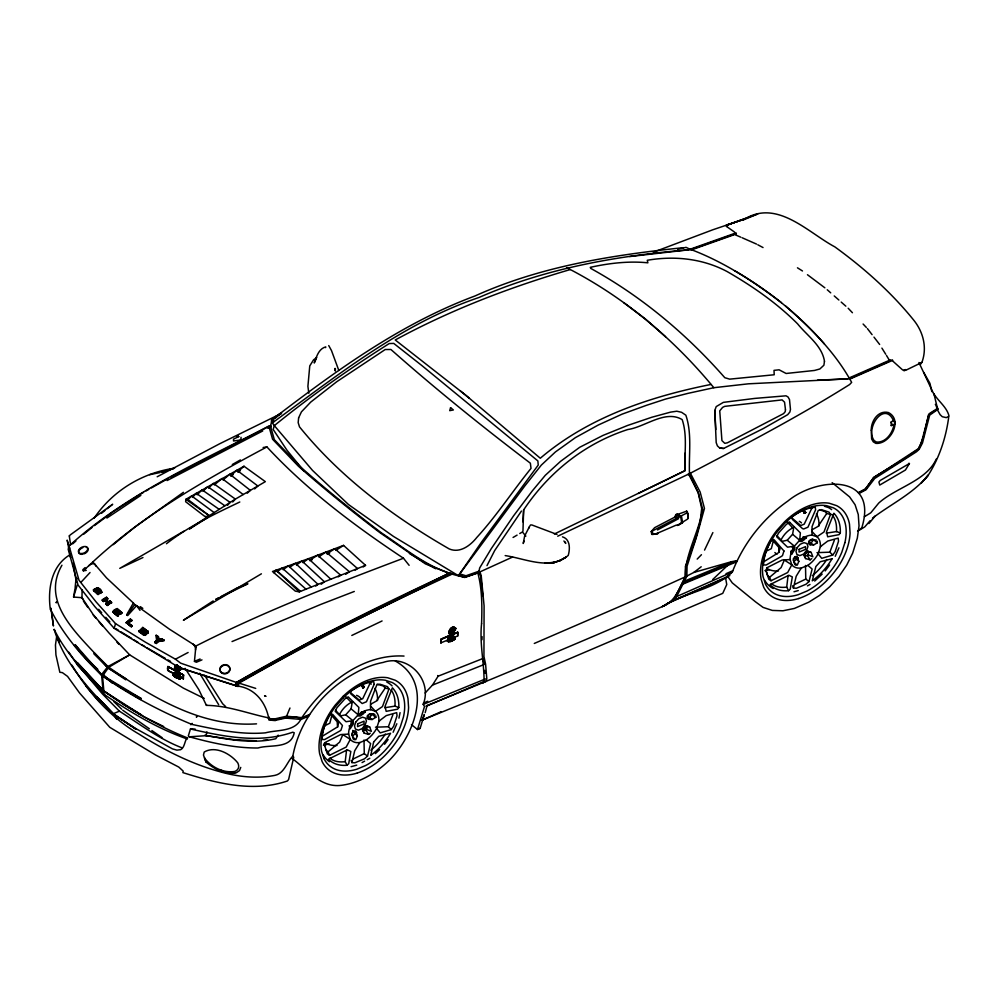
<?xml version="1.0" encoding="UTF-8"?>
<svg xmlns="http://www.w3.org/2000/svg" width="999" height="999" viewBox="0 0 999 999"><rect width="100%" height="100%" fill="white"/><g stroke="black" fill="none" stroke-linecap="round" stroke-linejoin="round"><path stroke-width="1.5" d="M448.464 639.435L451.111 641.196L451.823 640.484A2.223 1.411 -50.8 0 0 452.647 639.835C452.06 639.372 456.593 638.935 453.496 638.436M449.612 640.109L449.313 640.122M451.048 640.596L451.61 640.184A2.198 1.399 -50.8 0 0 452.497 639.46L453.022 638.523L452.01 639.385M482.792 595.654L480.694 576.148L478.833 572.402L479.657 567.981L491.258 548.676L513.548 515.871L532.33 490.871L545.279 475.324L560.576 461.326L579.707 447.29L602.984 435.427L627.484 425.499L651.86 417.232L670.654 412.112L676.798 411.213L681.58 412.3L685.851 415.197C692.207 433.753 688.673 454.345 689.485 473.676L557.717 536.201M173.988 675.336L173.614 673.838A2.685 1.661 57.1 0 1 174.775 672.926A1.274 0.787 57.1 0 1 176.036 673.801L173.988 675.336L173.913 673.638A2.685 1.661 57.1 0 1 175.087 672.727L175.187 672.714A1.274 0.787 57.1 0 1 176.336 673.601L177.81 673.776M175.762 670.779L167.907 666.495C165.185 673.576 175.362 671.028 176.386 675.848L177.422 675.037M174.987 673.576C174.163 674.313 177.647 672.24 173.589 674.45L174.101 673.9L174.75 675.661C172.265 674.737 174.088 676.261 175.599 676.261M372.527 713.686L374.937 714.622L370.317 714.023L367.407 715.584L367.033 718.181L368.631 719.33L372.115 719.517L375.824 717.344L375.849 715.821M816.433 540.072L811.812 539.472L808.903 541.033L808.528 543.631L810.127 544.78L813.611 544.967L817.319 542.794L817.344 541.271M522.964 521.903L523.638 509.915C548.538 472.477 584.802 443.369 627.809 429.52C644.904 427.135 665.197 409.453 682.167 419.592C687.649 435.826 684.228 453.883 684.927 470.779L554.37 533.99M451.086 633.279L450.961 632.03M685.227 453.034L684.852 470.716L638.373 493.444M481.98 639.71L482.067 636.65M175.037 674.113L174.288 673.526A2.435 1.511 57.1 0 0 173.214 674.35L173.064 675.074A7.867 4.87 57.1 0 0 176.91 678.134A2.223 1.374 57.1 0 0 177.61 678.259C181.131 677.871 176.611 674.163 178.259 669.367L179.158 668.793L179.995 669.492M178.446 677.534L178.621 676.398L179.495 677.647A1.424 0.874 57.1 0 1 179.87 678.746A1.274 0.787 57.1 0 1 179.133 678.833A8.479 5.245 57.1 0 1 177.76 678.159C180.769 676.91 178.908 677.047 178.209 677.984A2.223 1.374 57.1 0 1 177.672 677.821M179.658 676.473L178.371 676.023M453.334 637.662C453.446 636.126 454.308 628.359 450.561 630.968M453.196 629.283C457.617 629.982 449.725 634.278 454.657 638.773M451.685 638.661C452.197 642.469 456.206 635.414 453.034 640.147A8.479 5.382 -50.8 0 0 454.508 639.472A1.274 0.812 -50.8 0 0 455.282 638.673A1.424 0.899 -50.8 0 0 454.895 637.986L453.958 637.624L454.008 639.148A8.479 5.382 -50.8 0 1 452.647 639.835L453.284 637.075M522.952 531.143L523.638 509.915M167.782 670.242L167.919 666.832L183.616 675.049L178.384 672.202M175.462 673.226L174.438 674.487M174.35 675.774L174.5 674.337M174.463 675.736L174.962 676.385L174.463 675.736A7.867 4.87 57.1 0 0 175.474 676.548L176.136 676.698L175.012 676.635M183.616 675.049L183.329 678.883L176.661 675.199L178.534 673.014L175.362 675.873M175.287 669.193L176.448 668.581L177.785 669.73M175.349 667.682L176.336 666.321A1.848 1.149 57.1 0 1 177.61 666.333C177.023 667.682 179.645 669.492 175.649 667.519C180.619 670.729 174.525 667.432 175.175 667.819M175.225 667.145L175.437 668.019L178.184 665.746M175.337 673.676L175.3 674.225M177.797 669.917L176.611 669.193L175.749 670.067L176.323 669.03M178.446 666.583L177.785 666.595A1.848 1.149 57.1 0 0 176.261 666.42A4.708 2.91 57.1 0 0 175.762 667.27L175.662 669.842M176.373 666.345C173.139 666.72 181.343 671.128 175.649 667.807M176.673 671.353C177.635 672.889 173.863 668.418 177.198 670.591M177.897 669.705L175.762 668.893L176.311 670.916M175.449 666.783L175.412 667.669L175.849 666.907M178.596 668.368L178.596 667.657L179.545 675.973L180.819 678.296L179.995 678.983L178.284 678.021A2.485 1.536 57.1 0 1 177.497 677.971A8.117 5.032 57.1 0 1 177.148 677.821L175.861 677.235L176.623 676.76M176.786 665.784L175.025 666.583M177.198 672.652L176.411 673.139L176.086 671.628C174.625 675.299 181.431 673.289 177.285 674.537M176.299 670.816C175.499 671.965 175.974 669.979 177.173 671.216M176.386 675.848L174.813 668.868A4.271 2.647 57.1 0 1 176.336 665.334A3.034 1.886 57.1 0 1 177.36 665.559A2.785 1.723 57.1 0 0 176.873 665.509L176.86 665.546M176.498 677.572L176.323 677.459A8.117 5.032 57.1 0 1 173.826 675.162L173.701 674.862M177.06 670.466L177.223 671.091L176.199 670.192M177.81 667.407L177.023 666.508L177.81 667.407L177.897 666.533M177.098 674.949L176.523 673.413L176.798 674.949L176.086 673.913L175.062 674.662M177.797 672.926C175.087 673.264 180.182 673.738 177.76 672.802M178.534 673.014L178.022 672.914C176.423 676.036 177.472 674.849 174.862 673.151A2.435 1.511 57.1 0 0 173.801 673.975L174.138 674.962A8.117 5.032 57.1 0 0 174.438 675.312M177.298 671.016L175.712 668.968M177.322 670.092L175.861 668.955M177.173 673.963L177.447 675.898M177.785 667.856L176.835 666.62M178.384 667.145L177.597 666.246L178.346 666.795C177.235 666.096 177.922 666.633 179.42 668.418L179.708 669.917M178.234 676.61C176.211 679.308 181.443 676.298 178.846 672.564M177.934 674.7L177.06 674.088M178.009 672.989L178.709 673.526M177.347 669.355C179.545 668.244 175.537 665.908 175 668.381M177.909 677.722L177.909 677.722A2.485 1.536 57.1 0 0 178.584 677.909L179.545 678.746L179.508 677.809M174.101 673.776A2.435 1.511 57.1 0 1 175.175 672.951L178.034 675.386L176.798 674.138M178.234 673.676L178.858 674.163M179.545 678.746C177.11 676.723 182.118 679.183 177.772 678.221M178.284 678.021L178.946 677.247M178.309 672.951L177.685 672.827M178.484 674.949L179.121 675.336L177.685 675.948M178.784 669.904L178.409 667.457L177.785 667.794M178.609 675.873L179.932 677.372A1.424 0.874 57.1 0 1 180.295 678.458A1.274 0.787 57.1 0 1 179.57 678.558A8.479 5.245 57.1 0 1 178.184 677.871L178.047 678.221M179.121 667.619L178.546 666.857L183.978 669.105M178.883 678.159C178.609 677.26 181.281 678.608 178.659 677.085M178.034 675.386L178.646 674.5M178.459 678.321C181.88 678.458 177.335 677.709 179.832 678.284M179.333 677.759L178.384 670.429L178.846 668.993L179.458 669.755L180.594 669.342L179.358 669.143M179.52 677.622L179.333 678.533M179.832 668.855L181.119 668.119M183.329 675.224L183.192 678.633M440.834 642.869L457.679 636.001L457.829 632.267L441.108 639.235L440.834 642.869L440.984 639.135L450.636 634.952M449.837 638.099L448.064 639.522L450.337 641.408L447.852 640.322L447.602 641.37L447.49 640.159A2.685 1.711 -50.8 0 1 448.738 638.136L448.838 638.036A1.274 0.812 -50.8 0 1 450.074 637.762L453.084 640.159L451.523 639.46M447.614 640.996L447.689 640.097A2.435 1.548 -50.8 0 1 448.826 638.274L451.348 638.686L451.361 637.237L451.96 637.474C450.674 638.761 456.093 640.983 453.096 638.561L453.271 637.824C454.732 641.196 456.306 636.775 453.484 636.95M447.964 640.459L447.964 640.322A2.435 1.548 -50.8 0 1 449.1 638.498L452.11 640.509L451.111 641.196M448.064 639.522L448.651 640.197M454.195 638.848L453.171 640.259A2.223 1.411 -50.8 0 1 452.435 640.834A7.867 4.995 -50.8 0 1 448.339 641.608L448.501 640.759A2.435 1.548 -50.8 0 1 449.637 638.935L449.962 639.422M450.337 641.408L448.364 640.322L449.875 639.497M448.788 639.797L448.888 640.746C451.923 641.033 453.558 641.37 450.249 638.249M448.776 639.298L448.901 638.686L451.635 641.008L448.501 638.823L450.199 640.022M449.113 640.434L449.125 638.861M450.824 640.434L449.912 641.233L450.999 640.746A8.117 5.145 -50.8 0 0 451.635 640.359L451.223 639.984A4.146 2.635 -50.8 0 1 450.437 640.459L449.45 640.946L449.238 639.597M449.762 639.31L449.562 640.996M449.975 631.63L450.661 631.018M450.037 633.641L451.186 631.081L450.399 632.205L451.073 630.869L450.349 630.082L451.486 631.331L453.134 630.981L451.486 631.331M450.811 635.776C452.659 635.227 449.5 634.115 450.112 632.03M450.124 631.655C451.61 631.43 449.575 634.14 450.324 632.467L450.736 632.155M449.75 640.359L450.174 639.722M450.362 632.442C447.777 630.381 453.371 636.8 452.222 633.316L451.024 633.603L452.834 633.478L451.298 634.353L452.797 634.427L452.147 635.102L449.737 633.041M450.249 639.81L449.825 640.109M450.512 633.466L450.936 632.467L449.775 631.455M450.886 638.124L449.188 633.428A4.52 2.86 -50.8 0 1 450.886 628.284A3.309 2.098 -50.8 0 1 452.684 627.21L455.619 627.921L455.169 629.07M450.936 635.726L451.398 637.487M450.811 634.677L451.024 633.304L452.197 632.866M451.71 629.32C452.247 631.693 454.508 626.922 451.573 629.745M451.748 640.834L449.038 638.311A1.274 0.812 -50.8 0 1 450.349 637.999L451.173 638.349L451.123 637.262M451.061 634.989L451.323 636.563M451.173 638.349L450.574 635.701M451.423 634.852L451.623 634.265M452.06 629.033L451.885 629.245A4.021 2.547 -50.8 0 0 450.999 630.319L450.249 631.643M452.197 629.258L452.147 628.808A2.785 1.773 -50.8 0 1 452.659 628.483L453.271 627.872L455.469 628.558L453.796 627.872M454.557 628.621L451.973 628.334L453.371 629.445M451.985 637.075L452.297 636.276M452.197 636.488L452.684 635.826L452.135 636.326M450.949 632.355L452.859 632.579L450.924 632.854C454.595 631.668 447.577 634.377 450.611 631.268M452.197 638.224L451.486 637.275M451.973 635.776L452.322 636.525L452.797 635.776M452.26 631.917C454.333 632.617 448.938 633.254 450 630.769C451.498 633.304 454.657 630.232 450.911 631.056M452.597 636.301C454.545 636.076 450.561 636.525 450.374 634.415M452.834 629.008L453.696 628.209M452.734 638.711L451.011 639.897L449.525 638.91L449.812 638.249L451.885 639.123L451.336 635.739M452.634 637.399L451.186 636.176M450.961 633.004L452.847 633.041L451.336 634.228M452.822 629.595L453.271 630.257L450.961 629.295M453.521 639.547L454.058 637.749M453.421 636.288C451.723 637.712 454.857 636.301 452.709 635.626M453.971 638.473L453.459 639.235M453.571 638.149L454.383 638.011L453.733 639.26M453.821 637.749L453.246 638.486M452.41 628.683L452.859 627.884L454.77 628.571L454.158 628.396M455.144 627.872C456.493 629.969 453.771 630.956 455.344 627.697M454.945 638.985L454.62 638.086L453.821 638.96M455.032 638.736L453.983 638.723L454.645 638.086M455.944 628.658L454.283 627.772L455.082 629.045L453.471 628.671L453.871 630.394L453.047 630.431M453.534 633.903L457.717 632.167L457.679 636.001M905.881 370.217L921.877 362.437C927.347 347.852 923.338 332.155 913.835 320.279C891.145 292.158 864.01 268.044 834.827 246.865C808.591 232.892 778.458 200.2 746.428 218.057L727.322 225.037M449.687 631.942L451.486 633.428L452.847 633.041M82.093 589.747L81.993 597.702L93.257 614.66L109.103 633.104L129.67 654.857L183.379 688.124L204.258 698.438M201.973 659.877L196.353 662.262L194.455 661.388L195.904 646.016C262.937 611.888 333.179 584.79 403.471 558.241L409.128 565.322M75.112 587.662L75.787 581.131L77.035 578.309M54.483 630.194L54.196 629.42C61.751 655.332 78.521 676.985 96.528 696.54L113.898 714.56L135.752 728.533L172.452 748.875L176.91 750.137L180.619 749.7C185.052 747.789 184.79 738.573 187.75 737.861L186.888 738.136M743.019 220.105L757.829 213.923L728.621 224.6M347.065 765.259A48.002 30.445 -50.8 0 1 328.434 759.19L347.365 749.812L350.824 751.485L348.726 763.686L347.053 765.234L345.204 761.65L346.578 750.074M788.561 590.709A48.002 30.445 -50.8 0 1 769.929 584.64L788.86 575.262L792.319 576.935L790.234 589.135L788.548 590.684L786.712 587.1L788.074 575.524M452.447 638.836L453.658 637.812M352.697 730.406L354.97 732.292L354.732 734.128L353.122 735.476L351.76 735.027M450.986 633.191C451.96 634.927 449.562 634.065 450.537 632.767L450.087 633.841L451.411 636.4M56.531 637.387L55.457 645.067L55.932 654.932L59.84 672.29L62.388 672.627L67.557 676.398L79.583 693.006L109.778 727.322L155.719 755.069L178.771 767.07L183.217 771.128L182.879 772.602C216.383 783.216 252.822 792.731 287.425 780.981L288.611 779.507L293.743 757.242L292.807 756.131C299.55 720.591 323.102 690.559 354.583 673.338A81.743 45.092 -44.5 0 1 383.117 662.449C408.141 653.733 432.929 679.869 423.189 704.395L424.525 706.443L417.495 729.532L411.463 724.612M176.236 668.568L175.512 669.055L175.349 668.094A4.271 2.647 57.1 0 1 175.312 666.395M274.201 572.989L276.124 570.192L300.512 591.358M81.993 597.702L73.564 597.052L77.26 584.989M404.033 656.068C361.538 653.671 323.776 685.014 301.298 718.481C290.234 714.547 279.782 720.254 268.918 719.317L269.493 718.069C248.264 713.698 228.184 705.594 206.418 705.369L206.543 704.62M686.7 511.138L687.637 513.986L686.7 511.138L675.649 515.134L674.675 517.207L654.595 527.684L651.223 531.58L651.773 534.353L657.679 533.841M948.675 417.332C945.966 437.699 939.397 457.692 928.321 475.074C913.561 493.319 891.583 503.783 873.114 517.682L872.489 518.119M324.737 745.841L325.337 742.357L340.696 734.565L348.601 734.103L350.299 739.372L346.191 747.052L329.533 755.306L327.335 753.883L324.001 743.456M453.708 639.785L451.723 638.211M451.386 637.837C453.596 640.471 454.233 637.362 452.722 640.047A2.485 1.573 -50.8 0 1 451.923 640.584A8.117 5.145 -50.8 0 1 448.002 641.445L447.327 641.146M894.03 424.375C892.769 432.792 885.951 442.757 876.548 442.07L874.212 440.684C864.547 427.997 885.201 399.325 893.968 421.79M335.527 710.301L340.746 715.871L345.729 714.797L351.086 708.84L352.073 703.259L345.729 696.653M777.022 535.751L782.242 541.321L787.224 540.247L792.582 534.29L793.568 528.708L787.224 522.102L789.722 522.327L800.374 532.879L799.675 540.247L794.38 546.128A21.141 13.399 -50.8 0 0 790.097 559.552L791.795 564.822L787.687 572.502L771.028 580.756L768.83 579.333L766.233 571.291L766.832 567.807L782.192 560.014L790.097 559.552M450.137 632.18L450.474 631.505L450.224 632.467M453.996 638.598C451.723 636.126 456.331 638.811 454.358 638.536M175.911 673.426L173.252 675.074M176.673 675.848L177.572 675.312M512.599 557.042L478.833 572.402L464.985 577.135C432.604 571.89 407.954 550.437 381.506 532.942A592.482 112.025 30.1 0 1 300.175 466.633L274.338 439.672L270.579 426.473L271.878 419.705L275.949 417.682M174.85 667.257L177.223 665.184M175.462 667.357L175.025 666.845L177.347 665.197M453.683 629.37L453.671 628.696L454.607 630.357L454.046 628.583M75 588.773L73.564 597.052M174.975 673.801L176.811 676.335L174.45 673.751M398.951 718.156L400.062 712.624M325.612 347.602L325.774 346.89C318.544 348.801 316.558 356.868 314.223 362.987L316.084 359.003M175.162 668.481C176.611 665.471 176.686 668.256 175.15 667.569M175.325 669.542L176.473 668.019L177.834 669.293M175.899 668.806L175.549 669.318M426.361 705.856C505.731 673.538 584.752 640.409 663.311 606.168C683.466 592.994 715.409 589.273 732.342 572.002C743.343 543.518 762.949 518.481 787.974 500.974C816.945 476.935 878.82 472.989 861.787 527.834L857.617 531.181L864.759 526.898L870.117 520.691M366.333 739.897L370.629 743.593L367.507 756.106L364.498 758.803L354.82 762.824L351.923 762.587L354.707 750.773L358.279 744.929L359.99 742.519L366.333 739.897A21.141 13.399 -50.8 0 0 376.611 728.421L378.821 721.528L380.994 719.592L386.238 715.609L396.69 712.649L397.028 715.746L393.643 726.261L391.258 729.595L380.232 732.879L376.611 728.421M807.829 565.347L812.125 569.043L809.003 581.555L805.993 584.253L796.315 588.274L793.418 588.036L796.203 576.223L799.774 570.379L801.485 567.969L807.829 565.347A21.141 13.399 -50.8 0 0 818.106 553.871L820.316 546.977L822.489 545.042L827.734 541.058L838.186 538.099L838.523 541.196L835.139 551.71L832.754 555.044L821.727 558.329L818.106 553.871M195.117 729.07L190.459 728.983L188.324 735.901L189.36 736.8L206.031 735.689L206.943 731.867M451.123 631.805L451.198 631.48A4.708 2.985 -50.8 0 1 451.71 630.194A1.848 1.174 -50.8 0 1 453.346 628.883L452.747 627.909L455.469 628.558M453.621 638.511L454.383 638.91M450.611 630.918L449.837 631.58L451.061 630.481M178.734 677.747L178.921 678.396M236.463 682.454L235.627 685.801L238.149 686.525L238.986 683.179C308.304 643.206 379.957 607.442 452.572 573.901L450.112 572.964C377.422 606.493 305.731 642.307 236.463 682.454L235.377 685.589L179.67 667.856L114.173 628.334L94.855 606.63L78.034 584.989L68.194 549.288L69.068 545.978C127.085 493.256 200.075 461.913 268.818 426.061L272.577 439.248L298.414 466.221A592.482 112.025 30.1 0 0 379.745 532.529L425.487 563.923L449.2 573.114L316.009 638.473L236.463 682.454L180.632 663.149L175.437 659.19L145.667 642.332L115.534 623.638L96.066 601.898L79.046 580.319L69.068 545.978M652.884 534.465L658.016 533.329M331.631 716.258L329.832 723.201L323.801 726.223M773.126 541.708L771.328 548.651L765.296 551.673M178.484 678.009L179.171 677.272M178.908 677.447L179.37 676.81L177.223 678.021M936.288 459.053C926.348 481.043 896.016 487.462 878.758 503.046L870.778 512.812L864.372 516.758M425.187 712.637L427.135 705.394M449.525 638.798L450.049 638.823M909.415 463.536L905.431 470.029L879.744 485.064L878.92 482.03L880.244 480.457L909.415 463.536L908.591 463.386M451.123 634.328L451.61 634.652M114.173 628.334L115.534 623.638M451.086 635.464L451.336 634.69M191.059 724.075L190.871 724.7L192.27 723.413L191.059 724.075C160.002 711.201 130.132 695.229 102.535 675.998L108.766 667.27L129.67 654.857L107.88 666.545L101.586 674.55L102.997 690.371L123.976 704.67L143.868 716.745L163.711 726.535M351.261 724.537L351.86 722.677L350.749 721.84M792.756 549.987L793.356 548.126L792.244 547.29M178.571 670.554L179.171 668.905M392.857 714.784L388.349 726.735L375.474 727.197M834.352 540.234L829.844 552.185L816.97 552.647M185.851 499.325L185.627 501.71L204.745 516.371L206.731 516.458L209.266 515.696L235.389 499.1L265.347 481.643L243.993 466.246L185.851 499.325L209.266 515.696L186.888 498.726M450.811 639.722L448.976 640.084M450.974 633.116L450.736 634.502M451.186 634.19L451.76 635.589M742.544 220.205L743.268 219.668M651.773 534.353L655.631 534.003L676.46 525.024L677.185 525.462L687.824 518.956L687.762 513.261L687.212 512.787L651.223 531.58L652.734 532.217L651.997 531.843M451.361 638.96L450.137 638.786M183.441 668.905L237.138 686.001L238.224 682.866L317.782 638.885L450.961 573.526M524.088 541.058L523.214 543.506L524.675 535.889L529.408 526.773L528.621 528.359M450.936 632.642L450.374 633.678M452.11 630.169L453.346 630.032M714.784 410.477L716.221 406.593L723.363 402.36L754.844 398.401L786.013 395.816L788.011 396.953L789.497 399.538L790.471 409.478L789.884 412.013L787.674 414.685L763.361 428.534L723.613 448.464L719.792 448.089L717.394 445.866L716.196 442.619L714.784 410.477L715.796 429.545M451.723 635.289L452.372 634.827M370.517 709.652L370.554 701.248L376.748 684.989L379.97 684.203L387.55 686.7L388.973 688.985L382.48 706.568L375.487 711.288L370.517 709.652A21.141 13.399 -50.8 0 0 358.179 714.797L352.884 720.679A21.141 13.399 -50.8 0 0 348.601 734.103M812.012 535.102L812.05 526.698L818.243 510.439L821.465 509.652L829.045 512.15L830.469 514.435L823.975 532.017L816.982 536.738L812.012 535.102A21.141 13.399 -50.8 0 0 799.675 540.247L792.582 534.29M454.495 638.885L452.322 640.347M240.759 767.394L239.498 770.579L236.351 772.739C225.275 774.712 214.211 769.193 206.056 762.05L203.471 755.057L204.208 752.035C215.334 745.454 230.419 753.658 237.737 762.824A14.073 8.267 23 0 1 234.728 771.478C223.289 773.214 211.151 767.157 204.47 757.929L206.056 762.05M451.748 630.694L453.259 630.456L450.936 629.994M422.24 719.742L424.338 714.56L420.104 728.458L417.495 729.532L419.905 728.209M453.858 638.873L454.07 639.61M289.972 708.016L286.164 717.232L286.663 718.044L287.475 717.27M450.774 635.651L452.659 637.812L452.684 636.063C454.845 636.538 451.985 638.274 453.534 636.763M350.05 726.548L353.209 721.465L353.396 723.838L350.287 728.596L349.7 728.209M791.545 551.997L794.704 546.915L794.892 549.288L791.782 554.033L791.196 553.658M354.345 739.797L353.171 738.898L352.135 734.302L353.246 731.355L355.656 730.843L357.33 735.988L355.744 739.735L352.485 736.787M795.841 565.247L794.667 564.348L793.631 559.752L794.742 556.805L797.152 556.293L798.825 561.438L797.239 565.184L793.98 562.237M451.273 631.768L453.047 631.368M176.199 670.004L175.349 668.094M176.761 676.311L177.61 675.449M393.119 732.255L396.828 723.776M835.239 556.293L838.935 547.814M177.422 677.035L176.461 675.761M451.448 635.963L451.735 634.952M452.11 635.839L451.461 635.676M712.874 532.592L704.545 550.099M61.95 565.209C38.449 605.806 84.44 639.248 107.28 667.307L93.881 653.796L94.48 653.059L108.766 667.27C152.385 697.414 201.398 727.484 256.531 723.85M454.258 638.511L454.395 637.986M450.462 631.056L451.311 629.932L453.259 630.456M449.65 640.996L449.013 640.784M176.199 668.019L175.612 668.269M361.863 711.887L360.914 713.786L359.203 714.497L358.366 713.336M803.358 537.337L802.409 539.235L800.699 539.947L799.862 538.786M486.988 565.621L494.705 550.524L521.466 511.038M176.835 671.34L176.149 672.352M180.232 669.255L180.856 669.517L180.782 668.693M450.287 634.24C450.212 636.912 454.732 635.152 452.31 635.851M452.584 640.309L451.173 639.397M452.023 628.908L451.136 630.282L452.734 630.032M452.36 628.059L453.384 628.983M452.16 631.605C454.732 631.905 448.526 632.504 452.972 631.793M452.372 636.45L451.56 637.699L451.585 636.8M451.248 636.813C453.683 640.184 451.885 636.163 452.035 637.974M450.711 629.932L451.598 630.918M451.56 637.25L452.297 637.424L452.122 636.288M452.485 637.911L452.235 638.536M451.573 636.188L451.448 635.152M450.049 638.411L449.413 638.998M450.699 638.935L450.349 639.56L450.724 638.773M126.623 614.81L133.379 603.009L106.531 577.884L92.82 561.975L83.342 570.804L82.83 569.705L85.065 567.632M452.934 638.648L453.022 637.3M453.633 637.574L454.495 637.662A1.424 0.899 -50.8 0 1 454.895 638.349A1.274 0.812 -50.8 0 1 454.108 639.148M448.638 641.445L448.251 640.721M176.024 671.166L176.885 670.441M175.999 672.165L174.813 667.644L176.548 666.42M451.735 634.165L452.834 633.478M175.175 666.308L175.662 665.933A4.021 2.498 57.1 0 1 176.423 665.559L177.335 665.958M425.099 693.019L432.455 685.114L438.124 676.198L482.929 658.516M450.537 641.071L448.364 638.998M529.757 526.148L530.569 524.925L531.943 524.987L557.005 534.428M454.895 639.06L453.409 637.35L454.682 639.223M388.973 688.985L385.239 688.061L376.486 700.998L370.617 704.295M453.284 631.218L455.144 629.707M830.469 514.435L826.735 513.511L817.981 526.448L812.112 529.745M858.715 493.031L865.746 489.035L873.576 477.559L904.457 458.828L918.568 449.001L923.388 437.237L928.608 414.473L937.674 409.24L934.24 395.03L918.943 362.512M278.209 735.152L275.786 738.723C252.522 744.267 227.884 739.422 204.783 735.252M865.746 489.035L873.626 477.597M271.878 419.705L272.302 422.914L274.313 425.624L312.537 470.429L348.464 504.507L393.519 536.451L458.416 575.711L481.843 541.658L538.236 465.059L537.862 460.914L422.077 365.734L393.743 343.406L389.223 343.556C349.425 368.731 310.876 395.941 274.313 425.624L273.152 429.42L287.013 450.287L303.983 471.091M448.014 640.996L448.901 641.47M301.298 718.481C295.055 732.042 277.535 729.607 265.334 732.854C240.447 734.964 215.834 729.432 191.633 724.35M458.416 575.711L524.65 486.138L541.333 465.097L555.419 451.948L575.387 437.637L598.151 425.087L622.04 414.173L646.39 405.344L665.709 399.026L688.011 393.356L713.848 387.712L748.426 383.816L849.287 378.808L892.132 359.977M127.01 615.297L134.665 604.557L133.379 603.009M398.813 707.492L397.565 709.203L386.176 711.35L385.015 706.43L392.395 687.787A48.002 30.445 -50.8 0 1 398.813 707.492L394.967 706.131L384.702 707.717M840.309 532.942L839.06 534.64L827.671 536.8L826.51 531.88L833.89 513.236A48.002 30.445 -50.8 0 1 840.309 532.942L836.463 531.58L826.198 533.166M452.048 629.27L451.273 629.77L451.885 629.245A2.785 1.761 -50.8 0 1 453.396 628.309L453.271 628.446M179.658 677.797L179.42 678.221M452.497 628.758L451.735 628.983A3.034 1.923 -50.8 0 1 453.446 628.084L454.92 627.984M458.928 575.724L460.202 574.025L465.946 575.786L479.108 571.153L478.546 572.752L464.685 577.497L460.364 576.173M384.565 744.292L388.099 739.572M825.186 570.916L829.595 565.022M94.118 518.194C112.425 491.046 141.895 472.939 174.301 468.231L161.488 472.115M452.023 638.061L451.948 638.736M174.788 676.635L175.549 676.011M450.349 630.082L450 630.769M50.562 609.527L51.036 608.266L50.724 610.439L50.562 609.527C63.224 634.427 81.656 655.968 101.648 675.287L74.45 645.579M177.984 666.308L179.52 668.119L179.72 666.982L180.307 667.832M180.344 678.87L178.696 670.242M176.661 671.253L176.623 670.167L175.624 670.953M450.924 631.206L451.61 630.107A1.848 1.174 -50.8 0 1 452.934 628.883L453.096 628.833M451.061 629.17L452.522 629.657M450.012 640.634L450.961 640.896A4.146 2.635 -50.8 0 0 451.748 640.421L452.435 639.847L450.499 638.786M449.875 631.106L451.373 631.518M868.893 523.563L875.386 515.796M450.349 640.634L449.375 640.796M274.525 719.779L275.487 720.516L274.9 719.342M451.223 632.567L452.872 632.142M924.837 479.083L928.321 475.074L921.178 483.229M177.048 677.747L177.36 676.748M454.582 629.557L454.195 630.057M454.857 629.482L452.997 630.981M343.007 696.428L335.177 705.157A55.956 35.489 -50.8 0 0 319.655 753.833L322.14 761.625A55.956 35.489 -50.8 0 0 357.317 773.039M127.61 615.621L136.601 605.631L169.48 629.208L195.904 646.016M176.286 666.97L177.622 668.244L176.536 666.87M343.406 697.664L336.114 705.781A52.285 33.167 -50.8 0 0 321.578 751.298L323.926 758.528M192.482 497.39L196.229 493.294L219.218 509.365M453.996 629.108L454.008 629.932M227.447 505.332L230.132 502.435L207.705 486.625L202.959 491.383M232.705 501.985L235.389 499.1L213.299 483.379L208.554 488.124M81.031 582.23L90.047 572.527M564.997 541.933L565.784 543.406L563.911 540.996M451.61 640.022L452.247 639.972M154.67 642.007L156.593 640.709L156.169 635.277L158.366 636.6L158.779 639.872L162.013 638.773L164.223 640.534L158.142 641.633L156.368 643.468L154.82 642.544L156.331 643.144L157.992 641.42L163.524 640.434L161.913 639.023L158.366 639.61L162.075 639.572L163.524 640.434M155.082 641.945L156.743 640.222L155.082 641.945L156.368 643.468M154.82 642.544L156.818 640.496M156.181 642.594L157.842 640.871L163.361 639.884M156.206 642.919L157.992 641.083L164.073 639.997M697.19 559.09L701.448 554.707M176.611 669.193L177.785 670.217M179.096 676.81L179.395 676.148M449.725 639.073L450.374 638.748M176.124 672.589L176.885 673.613M177.21 672.752L176.236 673.076M187.725 499.837L191.646 495.966L214.148 512.587M197.128 494.767L202.11 489.872L224.862 505.781M176.786 665.896L177.472 665.646M452.609 630.544L450.949 630.893M712.737 579.507L731.505 561.7L737.125 560.676L682.067 583.666M375.362 753.596L379.62 749.625M814.722 581.031L822.177 574.088M663.311 606.168C675.611 601.098 679.382 587.899 685.027 577.085C685.339 553.571 698.85 532.317 702.634 509.19L698.326 492.769L688.661 474.25L690.471 473.389L700.149 492.007L704.457 508.429L697.002 535.377L687.062 566.208L686.85 576.323L676.623 596.59L671.103 601.735L662.275 606.655L669.255 602.497M85.602 568.731L83.342 570.804L86.251 570.392M92.82 561.975C144.093 514.348 205.532 479.707 266.908 446.915C306.905 490.047 354.595 525.786 403.471 558.241M176.111 677.547C174.276 676.136 175.886 677.185 175.125 676.698M247.252 493.206L250.362 490.372L229.77 474.188L223.064 479.982M891.233 425.599L892.182 424.737L891.158 422.04L893.893 420.104L894.792 421.915L894.842 424.125L891.233 425.599L891.158 422.04M254.608 488.923L257.854 486.001L236.888 470.217L230.694 475.711M237.812 471.74L243.993 466.246M175.362 666.071L177.497 665.371M176.523 674.25L176.686 675.212L178.784 673.763M72.64 543.893L75.899 541.033M450.649 639.447L450.824 639.173M451.236 639.485L450.824 639.86M363.336 711.725L364.847 711.325L364.935 712.262L360.427 716.008L358.204 715.921L361.563 712.687M804.832 537.175L806.343 536.775L806.43 537.712L801.922 541.458L799.699 541.371L803.059 538.136M452.684 636.063L452.397 637.025M450.012 639.472L449.762 638.698M132.155 626.161C125.449 625.287 128.596 619.355 131.943 620.604L128.322 622.939L131.98 625.586L131.393 626.81L126.186 622.602L130.394 619.043L130.819 619.792M131.868 626.048L126.648 622.602L130.644 619.218M126.361 623.176L130.394 619.043M126.736 622.889L130.732 619.505L131.606 620.129M127.959 623.226L131.768 620.029M131.393 626.81L126.648 622.602M131.955 626.336L131.98 625.586M146.353 634.39L145.991 633.079L146.353 634.39L145.217 635.352L143.456 634.939L138.799 631.505L142.795 627.434L148.077 631.58L142.845 627.834L139.323 631.518L143.007 628.421L142.795 627.434M138.799 631.505L142.944 628.021M142.108 630.094L143.182 629.183C153.509 637.462 134.603 625.636 145.404 632.617L146.004 631.393L145.404 632.617M143.831 634.053L144.43 632.829L143.831 634.053L140.659 631.518L141.608 630.719L144.655 632.829L143.769 633.928M142.183 630.381L143.182 629.183M140.734 631.818L141.696 631.006L140.834 631.331M141.608 630.719L141.796 631.468L140.871 631.53M146.441 631.693L143.207 629.457L142.457 630.094L145.255 632.03M144.655 632.829L143.694 633.641L140.659 631.518M145.28 632.305L146.353 631.393M139.161 630.931L143.469 634.103L145.954 634.278L143.619 634.69L138.636 630.918M146.965 632.717L147.552 632.217L147.115 633.304L145.704 633.416L148.089 632.941L147.914 630.993M144.992 634.727L146.204 633.803M147.04 633.004L148.089 632.941M329.533 755.306L328.072 751.847L339.623 742.132L342.819 734.627L350.299 739.372A21.141 13.399 -50.8 0 0 359.99 742.519M351.985 733.241L353.634 731.855L354.97 732.292M771.028 580.756L769.567 577.297L781.118 567.582L784.315 560.077L791.795 564.822A21.141 13.399 -50.8 0 0 801.485 567.969M451.773 634.39L452.834 633.94M214.298 484.915L222.04 478.496L243.194 494.542M452.285 635.601L452.909 634.914L452.285 635.601L449.9 633.453L450.636 633.329M360.951 684.128L362.887 687.724L364.16 686.962L362.887 687.724L363.673 687.637L364.273 687.15L362.187 683.553M802.459 509.577L804.382 513.174L805.656 512.412L804.382 513.174L805.169 513.086L805.768 512.599L803.683 509.003M113.187 544.68L134.915 526.997L183.404 492.32M83.504 534.365L91.983 527.509M101.586 513.211L104.907 510.526M107.13 508.741L112.687 504.258L69.955 535.139M175.824 675.124C174.4 674.75 177.422 675.287 178.983 674.787M70.442 554.52C51.274 565.546 47.677 588.985 50.287 609.115M175.087 666.645L175.861 666.633L175.037 666.783M453.796 629.707L454.607 630.357M321.154 584.278L324.4 581.768L301.96 561.001L296.441 564.972M534.29 643.456L625.224 604.12L685.764 576.635L693.818 572.439L701.211 566.77M69.505 535.889L69.505 536.238M315.709 586.063L317.994 584.353L295.442 563.324L289.535 567.432M106.905 518.044L140.834 495.392M277.247 571.728L282.168 568.044L305.981 589.173M177.772 670.354L176.773 669.805L175.774 671.066M274.812 417.495C337.025 370.055 401.111 323.489 475.037 295.954C540.746 266.233 612.262 255.057 683.441 247.665M94.443 525.599L113.162 511.663L138.324 495.429M272.302 422.914C337.412 375.424 401.548 323.676 478.946 297.502C545.354 268.394 616.995 255.657 688.898 249.812M283.129 569.717L288.449 565.809L311.238 587.062M449.887 632.117L450.836 631.38M362.387 729.757L364.198 733.141L368.606 734.39L370.292 733.166M803.883 555.207L805.694 558.591L810.102 559.84L811.787 558.616M302.959 562.649L308.479 558.678L343.556 545.392L365.547 565.334L363.224 566.957M166.433 543.743C188.686 526.261 214.423 514.16 239.797 501.998M277.123 416.433L281.206 413.511L219.48 443.868L157.18 476.773M316.783 357.542L313.611 359.777L309.765 365.896L307.904 386.338L308.803 393.231M117.358 610.976L116.708 610.639L119.967 613.886L118.756 614.735L115.497 611.475L114.685 612.037L118.082 614.997L117.507 616.183L112.75 611.625L117.195 608.528L121.728 612.462L120.754 613.935L117.12 610.352L120.754 613.935M121.054 613.723L117.133 609.902L116.246 610.913L119.543 613.786L118.931 614.21L115.522 611.026L114.098 612.012C125.799 620.779 105.607 610.839 117.183 608.978L121.965 613.086M113.449 611.962L117.295 609.29L121.541 612.986L120.929 613.411L117.133 609.902M116.246 610.913L117.258 610.214M114.685 612.037L118.756 614.735M119.73 613.261L119.668 614.098M112.75 611.625L117.807 615.971M118.082 614.997L118.019 615.834M121.728 612.462L121.666 613.299M355.169 570.167L357.505 568.543L334.777 548.713L327.185 553.658M652.372 534.415L653.009 533.978M274.962 417.157L279.545 414.011M277.048 416.208L281.631 413.049M179.508 669.505C183.691 666.47 176.798 671.128 179.857 668.756L178.883 669.318L179.758 669.942M345.666 574.3L349.45 571.765L326.011 552.035L318.731 556.868M364.011 739.997L364.273 753.621L353.271 758.94M805.506 565.446L805.768 579.07L794.767 584.39M189.648 528.708L206.318 517.569M483.154 682.367L485.039 681.131L426.186 706.243M449.3 640.459L450.174 640.834A7.867 4.995 -50.8 0 0 451.623 640.172L451.573 640.347A2.485 1.573 -50.8 0 0 452.335 639.86M335.951 550.337L343.556 545.392M213.174 600.936L183.391 620.242L261.401 573.813M167.907 666.495L183.479 675.137M175.474 665.996L176.523 665.371M174.975 667.095L175.762 666.408M177.01 666.633L178.459 665.796M177.76 667.182L178.546 665.883M175.212 669.155L175.986 668.743M175.437 669.73L176.586 669.005M177.622 668.244L178.284 667.782L176.873 666.595M175.399 670.229L176.323 669.68M175.612 670.379L176.686 669.617M175.849 670.516L176.773 669.805M179.42 668.418L180.369 667.894L179.745 666.895M176.973 670.816L176.199 671.103L176.96 671.415M175.849 671.69L176.848 671.016M178.796 669.53L179.445 670.142L180.594 669.342M174.962 673.264L173.601 674.075M173.064 675.074L175.449 673.738M173.451 675.224L176.036 673.588M173.589 675.474L178.421 672.402M174.213 675.374A7.867 4.87 57.1 0 1 173.639 674.7L174.75 675.224L176.423 674.3M173.926 675.836L174.6 675.561M174.176 676.086L176.623 674.612C176.91 678.034 178.896 673.501 183.466 678.796M174.538 676.335L176.486 674.425M174.775 676.248L176.036 675.549M177.947 674.949L178.883 674.35M175.674 677.122L176.211 676.673M176.786 676.223L176.448 676.922A8.117 5.032 57.1 0 1 176.074 676.785M175.587 677.222L176.586 676.66M178.109 675.624L179.046 675.024M179.158 675.649L178.059 676.161M178.284 678.358L179.695 677.26L179.058 677.01M178.559 678.508L179.995 677.784M177.11 673.875L177.685 674.2M292.807 756.131C286.838 762.062 284.24 773.588 274.825 775.386C255.906 779.033 236.488 776.648 218.157 771.228C189.96 763.174 163.736 749.862 139.086 734.14C110.989 717.919 88.586 692.794 71.978 665.172M338.211 576.848L340.709 575.249L317.62 555.219L309.528 560.389M176.386 676.81L176.536 677.334A7.867 4.87 57.1 0 1 175.799 676.798M179.445 670.142L180.12 669.705M189.523 528.983L207.055 517.981M321.715 736.638L337.312 727.047L338.511 723.288L330.344 713.998M763.211 562.087L778.808 552.497L780.007 548.738L771.84 539.448M99.475 592.607C97.602 596.153 93.294 587.537 93.594 590.721L98.064 594.505L100.237 593.231L96.491 589.872L97.353 589.023C96.066 590.871 99.675 589.797 100.899 592.844M97.353 589.023L100.712 592.295L100.986 591.358L101.848 592.27L100.599 593.019L96.965 589.66M874.187 477.11L904.457 458.828M789.722 522.327L786.463 524.25L778.396 533.229L776.735 536.8L787.537 547.177L794.38 546.128L787.224 540.247M513.061 537.474L517.082 535.114M519.755 533.541L522.427 531.955L525.849 536.138M183.866 531.206L119.768 568.369L142.957 557.542M94.331 590.297L94.343 589.285L98.252 592.907L97.964 592.07C90.609 588.486 100.15 585.476 101.561 591.433M93.706 589.997L97.89 593.119L97.964 592.07M97.677 592.994L98.539 592.145L95.342 589.123L97.228 588.024L101.848 592.27M93.594 590.721L94.63 590.122L94.343 589.285M96.491 589.872L97.452 589.31L100.337 591.758M98.539 592.145L97.577 592.707L94.043 589.46M103.347 601.535L104.783 599.974L103.347 601.535L102.11 599.825L106.531 597.265L107.03 598.239M102.61 600.786L106.856 597.589M102.285 600.474L106.531 597.265M103.034 601.211L104.833 599.437L108.054 602.909L106.081 604.045L106.856 604.832L111.289 602.272L110.502 601.485L108.529 602.622C104.395 602.185 105.37 596.278 107.78 598.988L106.169 599.912L107.605 598.339M105.395 599.475L107.368 598.339L102.522 600.474L104.833 599.437M106.943 605.144L106.781 604.507L111.526 602.272L107.268 605.469L105.669 603.396L107.28 602.472L104.783 599.974M108.666 602.409L110.102 600.849L110.589 601.81M106.169 604.37L108.054 602.909M108.529 602.622L110.414 601.173M105.844 604.045L107.28 602.472M107.268 605.469L111.526 602.272M232.305 464.535L240.372 459.952M139.585 494.617L143.519 492.382M146.141 490.896L148.751 489.41M151.373 487.924L168.394 478.384M230.856 475.974L233.229 474.65M237.974 472.003L240.347 470.679M362.05 762.587L364.635 761.151M367.22 759.715L369.805 758.291M807.429 585.889L810.014 584.452M171.016 476.985L270.604 425.549L270.866 426.835L268.157 428.209M167.108 480.544L262.737 430.956M215.784 599.375L218.431 597.951M221.079 596.54L236.963 587.999L247.889 583.803L215.859 599.412M657.492 529.957L678.583 518.668M175.437 659.19L188.124 652.484M689.485 473.676C743.593 445.329 797.851 417.082 849.6 384.553L851.648 382.38C835.326 352.472 810.988 328.246 785.551 305.994M681.555 584.665L736.65 561.8M267.844 427.859L270.579 426.473M277.098 416.708L273.189 418.631L273.614 421.903L271.903 423.251L271.478 419.992L274.201 418.643M180.544 669.055L181.306 668.456M351.81 635.451L382.08 620.953M683.091 581.718L731.505 561.7L693.818 572.439M727.734 576.997L667.707 603.384M732.342 572.002L674.912 597.327L685.764 576.635L685.364 566.483L695.117 540.621L700.137 521.928L701.698 508.491L698.201 492.832L689.909 474.812L687.886 474.438M441.246 711.65L421.615 720.354L502.847 687.262L722.752 593.356L726.748 584.552L725.661 578.359M669.892 601.997L729.794 575.624M423.401 703.134L427.697 701.248M423.189 704.395L485.489 678.92M725.986 573.713L732.904 570.679M890.409 359.877L848.875 378.059L849.587 379.195L892.731 360.302M194.455 661.388L200.112 659.003M302.56 717.956L308.866 715.284M182.23 747.914C159.528 739.272 139.798 724.15 119.393 711.176L113.374 713.686L96.528 696.54L113.898 714.56L136.276 729.407L113.374 713.686L116.721 719.317M451.598 628.558L452.222 628.221M453.271 628.533L452.51 628.533M452.522 629.545L453.359 629.645M450.274 630.943L450.786 631.718M453.783 637.487L452.922 634.228M448.364 640.322L449.125 640.059M450.074 639.81L448.726 640.247M454.582 638.224L453.371 638.786M452.272 640.446L453.346 639.934M357.28 773.064C375.037 767.02 389.335 753.496 398.938 737.662A56.281 35.689 -50.8 0 0 408.591 707.567L407.979 698.576A55.956 35.489 -50.8 0 0 395.117 680.194L387.749 677.784A55.956 35.489 -50.8 0 0 343.019 696.44M798.775 598.513C816.533 592.469 830.831 578.945 840.434 563.111A56.281 35.689 -50.8 0 0 850.087 533.016L849.475 524.025A55.956 35.489 -50.8 0 0 836.613 505.644L829.245 503.234A55.956 35.489 -50.8 0 0 784.515 521.89L776.673 530.606A55.956 35.489 -50.8 0 0 761.151 579.283L763.636 587.075A55.956 35.489 -50.8 0 0 798.813 598.488M175.374 666.246L176.011 666.395M232.03 641.558L320.866 604.383L354.295 591.458M330.819 579.195L308.479 558.678L272.465 571.503L295.317 591.133L299.325 591.845L365.547 565.334M432.455 685.114L484.29 664.447L483.266 660.002M653.334 252.223L712.762 229.795L740.634 220.342M176.448 665.759L177.198 665.771M309.678 560.639L312.3 559.64M327.173 554.008L329.67 553.059M237.3 437.287L233.554 439.11L233.516 440.971L239.385 440.184L241.009 439.135L241.034 437.3M175.462 676.086A7.867 4.87 57.1 0 1 175.137 675.799L175.524 676.81A4.146 2.572 57.1 0 0 176.274 677.072L176.536 677.334M735.963 232.929L690.147 249.213C723.426 261.701 753.358 281.231 781.48 302.685M735.776 234.153L691.595 249.825M736.388 233.466L690.784 249.588L629.645 256.556M742.657 219.855L726.498 225L726.61 226.598L726.236 225.512L727.809 224.588M677.634 249.363L686.026 247.352L690.784 249.588M161.526 472.102L174.663 468.094M570.092 269.605C509.727 287.275 450.549 309.927 395.229 339.972L465.609 395.08L540.297 458.241C588.349 417.257 649.887 396.665 710.951 384.453M793.993 591.758L798.251 590.584M351.074 766.695L356.755 765.134M180.856 669.517L178.958 670.129L178.259 669.367M149.65 474.712L160.065 472.539M454.932 638.885L450.761 635.214M263.137 447.515L266.908 446.915M804.382 513.174L805.169 513.086L802.784 509.815M362.887 687.724L363.673 687.637L361.288 684.365M791.533 517.057L792.444 519.468L802.509 528.583L803.683 528.971L807.941 527.197L815.596 509.815L815.259 507.167L812.187 507.43L804.232 524.138L800.773 525.574L791.47 517.557M919.03 364.086C921.24 365.472 921.115 362.137 921.877 362.437M145.629 633.129L147.165 632.991M146.154 633.666L147.328 633.578M177.21 671.803L176.661 671.515M454.508 627.322L452.634 627.434A3.034 1.923 -50.8 0 0 450.986 628.421A4.271 2.71 -50.8 0 0 449.375 633.279L450.661 636.088M454.395 627.547L452.909 627.659A3.034 1.923 -50.8 0 0 451.261 628.646A4.271 2.71 -50.8 0 0 449.65 633.503L450.849 635.926M263.261 740.271L267.557 739.947M178.172 668.194L176.623 666.995M817.557 380.144L847.239 378.896M179.021 667.07L180.007 668.031M179.296 669.28L180.232 668.693L179.271 667.145M179.121 675.336L178.396 675.499M453.633 628.221L454.657 628.246M366.783 727.085L365.197 727.047L363.773 728.633L363.873 730.331L365.422 730.356L366.87 728.746L366.783 727.085L364.298 725.361M256.094 740.808L233.941 739.622L206.031 735.689M322.003 739.472L324.638 739.572L339.872 730.981L340.984 730.157L342.457 725.524L332.692 714.397L330.257 713.661A48.002 30.445 -50.8 0 0 322.003 739.497M175.787 667.956L177.435 669.268M190.459 728.983C223.826 736.6 259.265 743.855 292.707 732.217L294.218 732.742C291.096 749.525 269.892 744.243 257.967 748.001C234.665 748.151 211.713 742.906 189.36 736.8M175.349 675.961L175.462 676.435M452.11 640.509L451.823 640.484A7.867 4.995 -50.8 0 1 447.802 641.171L447.689 640.222M268.856 719.979L274.563 720.541L285.726 718.081L301.099 719.43L308.554 716.146L309.54 714.51L302.16 717.682L286.488 716.233L273.963 719.08L268.344 718.418L268.893 716.92L269.305 718.443M719.792 448.089L723.613 448.464M227.397 772.364L234.69 773.238M179.47 668.943L180.295 669.542M795.154 557.454L798.288 557.966M454.857 629.245L454.208 629.12M353.658 732.005L356.793 732.517M177.073 673.526L176.873 673.189M802.934 537.025L806.43 537.712M362.612 711.8L364.935 712.262M674.675 517.207L678.146 517.981L675.649 515.134M505.182 555.594C525.474 558.591 550.249 570.854 568.231 555.419C570.117 548.988 570.404 539.198 562.474 536.85M145.067 634.765L143.456 634.939M177.372 677.322L177.135 676.985M93.307 589.885L97.29 593.543L99.95 592.395L100.237 593.231M175.262 668.506L177.335 669.605L176.024 668.893M176.099 668.381L176.448 670.716M238.224 682.866L255.719 688.398M459.328 575.387L464.985 577.135M174.75 675.661L173.963 674.887M219.368 769.767L223.389 771.066M824.462 506.243L828.333 507.517A49.263 31.244 -50.8 0 1 831.643 509.627M819.979 509.915L825.012 511.575L826.735 513.511M377.222 684.053L383.516 686.126L385.239 688.061M807.504 551.161L811.2 552.447L812.836 556.78L807.766 554.695M366.009 725.711L369.705 726.997L371.341 731.33L364.997 728.721L368.606 734.39M237.138 686.001C254.882 688.011 266.096 702.534 268.918 719.317M811.2 552.447L808.029 551.286L805.581 552.797L804.27 555.481L805.694 558.591M369.705 726.997L366.533 725.836L364.086 727.347L362.774 730.032L364.198 733.141M187.337 739.01C158.004 728.783 131.244 712.762 105.644 695.391L77.822 665.546L68.881 652.235M832.042 558.753L820.216 561.763L815.871 566.495L812.274 580.819A48.002 30.445 -50.8 0 0 832.055 558.741M740.796 237.188L735.564 234.927M187.038 737.724C157.367 725.998 129.995 709.265 103.871 691.096L102.997 690.371C84.403 672.152 65.684 653.084 54.196 629.42M742.145 237.762L756.53 244.093M433.266 567.544L435.976 568.806M446.803 573.838L449.513 575.087M451.623 628.92L451.735 628.983A4.271 2.71 -50.8 0 0 450.187 633.94M757.829 244.792L763.036 247.552M454.108 627.322L455.419 628.096M180.369 667.894L179.133 666.758M175.712 666.832L177.585 668.581M178.084 668.668L176.423 667.257M176.161 672.727L176.736 673.076M167.62 670.317L174.288 674.025M173.601 674.362L174.75 675.224M134.665 604.557L136.601 605.631L139.997 610.364M566.52 267.607C623.488 296.616 673.276 338.474 713.848 387.712M147.228 647.989L165.397 658.441M167.994 659.927L170.579 661.425M409.39 553.483L431.943 566.758M161.988 639.298L164.223 640.534M155.157 642.207L156.256 642.869M122.103 703.471L141.733 715.134L103.871 691.096L102.535 675.998L140.559 699.475M102.472 675.262L141.221 698.576L120.667 687.612L101.586 674.55L87.35 660.451L75.125 644.692L101.586 674.55M156.493 635.776L158.242 637.287L156.493 635.776L156.893 640.759M158.516 637.15L156.169 635.277M115.946 628.746L118.544 630.357M121.154 631.967L131.593 638.398M134.203 640.009L138.112 642.419M142.02 644.83L144.63 646.44M797.452 267.807L802.484 270.979M734.527 270.654C768.094 290.222 798.875 314.598 824.425 343.956M328.733 345.567L331.506 350.599L338.823 370.479M813.611 544.967L809.115 541.895L810.127 544.78M372.115 719.517L367.62 716.445L368.631 719.33M140.272 606.63L142.807 608.366M142.919 628.121L147.615 631.393M143.007 628.421L147.702 631.68L147.715 632.804M143.369 630.044L146.166 631.98M141.633 630.881L144.73 633.129M141.796 631.468L144.593 633.416M122.765 710.227L149.35 728.771M151.885 730.544L162.025 737.599M727.185 226.923L734.652 232.168M936.712 408.554L940.121 414.672L942.282 416.72L946.278 417.619L949.05 416.171C947.015 407.23 938.261 401.248 933.715 393.556M130.569 619.605L131.943 620.604M127.872 622.939L131.781 625.761M126.186 622.602L131.219 626.236M225.599 706.53L222.665 703.771L204.57 675.212M139.248 631.218L143.544 634.402M58.916 640.696L59.753 641.321M807.454 274.725L824.849 287.812M623.726 302.647L645.466 319.031L665.559 336.763M805.768 579.07L809.003 581.555M364.273 753.621L367.507 756.106M812.761 539.123L817.319 542.794M460.289 390.871L469.193 398.126M371.266 713.673L375.824 717.344M832.142 482.654L849.587 496.878L855.082 504.732L858.266 514.522L859.028 525.849L857.317 538.199L852.671 553.109L846.752 565.059L839.023 576.423L829.819 586.688L819.542 595.429L808.641 602.247L794.38 608.441L782.941 610.776L772.352 610.426L763.086 607.404L755.544 601.86L732.267 582.879L727.559 576.161M455.394 630.219L453.321 630.656L452.997 634.577M457.667 632.492L441.271 639.335L441.133 642.744M451.198 629.045L452.21 629.882M452.647 630.194L453.971 631.168M450.736 629.495L451.86 630.419M452.322 632.255L452.847 632.692L451.448 633.279M449.662 632.18L451.66 633.878M453.022 635.152L452.385 634.477L451.76 635.177M449.712 632.866L451.86 634.652M452.659 635.913L453.509 636.613M452.997 636.575L453.708 637.25M451.048 635.177L455.132 638.698M451.148 636.351L452.659 637.812M451.361 637.237L452.347 637.974M452.46 638.686L453.896 639.71M449.038 638.311L452.247 640.721M448.501 638.823L451.198 641.171M448.414 639.235L450.699 641.271M448.376 640.059L449.9 641.383M448.339 641.608L447.527 640.946A7.867 4.995 -50.8 0 0 449.825 640.871L449.375 640.596M395.292 661.001C435.164 683.191 413.686 736.975 388.324 761.238C375.374 773.413 359.29 782.979 341.446 785.326C320.542 788.099 307.005 769.218 291.933 758.378M102.959 690.022L103.846 690.734M345.729 714.797L352.884 720.679L346.041 721.728L335.239 711.35L336.9 707.779L344.967 698.801L348.226 696.877L358.878 707.429L358.179 714.797L351.086 708.84M349.975 692.107L359.278 700.124L362.737 698.688L370.691 681.98A34.903 25.175 -59.5 0 0 367.882 682.03M116.121 610.601L119.967 613.886M114.922 612.662L118.319 615.621M113.337 611.65L117.57 615.347M827.247 289.772L830.731 292.857M834.227 295.929L838.873 300.025M841.195 302.073L845.841 306.181M769.567 577.297L767.644 575.574L765.921 570.242M326.149 750.124L328.072 751.847M174.9 675.848L175.112 675.948A8.117 5.032 57.1 0 0 175.399 676.248M892.831 361.126L902.809 370.105M96.391 589.585L99.376 592.32M95.342 589.123L98.639 592.432M178.134 666.321L177.834 666.108A2.785 1.723 57.1 0 0 176.423 665.559M276.124 570.192L299.325 591.845M80.907 653.296L97.802 669.355M103.434 674.712L112.437 683.279M103.871 691.096L105.295 692.469M113.948 701.735L121.653 709.165M829.844 552.185L832.754 555.044M388.349 726.735L391.258 729.595M106.706 597.914L107.78 598.988M111.688 602.909L110.102 600.849M105.994 599.275L108.491 601.773M105.307 599.163L108.441 602.31M104.957 600.611L107.455 603.109M102.997 690.371L75.612 661.226L88.786 676.311M119.393 711.176L102.535 694.043L78.272 665.396M104.408 691.745L77.485 662.624M811.95 531.456L816.982 536.738A21.141 13.399 -50.8 0 1 820.316 546.977M370.454 706.006L375.487 711.288A21.141 13.399 -50.8 0 1 378.821 721.528M116.895 642.12L118.993 644.318M848.163 308.229L852.434 312.737M863.099 324.026L866.308 327.41M796.066 558.453L798.825 561.438M354.57 733.004L357.33 735.988M802.584 537.699L804.22 539.485M361.089 712.25L362.724 714.035M196.029 647.414L193.082 644.18A6.006 5.007 -84.2 0 1 195.542 649.912M98.651 609.328L101.698 612.749M105.769 617.32L109.84 621.89M85.864 685.926L99.863 702.172M93.257 614.997L96.141 618.418M99.038 621.828L102.897 626.385M867.369 328.546L872.09 334.665M873.975 337.113L879.632 344.455M802.597 509.453L804.969 512.699M361.101 684.003L363.474 687.25M923.725 372.39L929.932 383.341L931.83 391.645M83.429 601.098L87.862 607.479M74.838 660.364L77.41 664.148M96.229 566.333L94.618 563.898A11.401 7.018 -73.5 0 0 88.811 565.709M185.102 668.343L198.801 689.61L206.418 705.369M807.217 555.307L810.102 559.84M199.675 673.289L218.681 704.707M179.957 666.645L181.006 668.331M881.905 348.114L885.701 354.208M886.463 355.432L888.948 359.528M935.351 404.358L937.711 408.254L929.682 413.411L928.645 415.209L921.14 443.556L918.243 448.763L874.237 477.447L865.296 488.898L858.366 492.619L859.128 493.444L866.046 489.76L874.699 478.484L916.607 451.698L919.217 449.225L922.477 443.032L929.694 415.147L937.924 409.315L936.375 406.73M81.955 597.539L83.192 599.737M802.622 509.877L804.482 513.374M361.126 684.427L362.987 687.924M453.396 629.145L454.395 630.731M175.15 674.288L176.723 675.961M933.828 394.056L934.24 395.03M790.684 551.198L791.782 554.033M349.188 725.749L350.287 728.596M57.805 638.361L59.166 642.295M101.274 591.608L101.561 592.444M100.312 592.182L100.599 593.019M97.914 588.086L98.202 588.923M97.577 587.787L97.865 588.623L97.09 587.699M97.378 588.049L95.467 589.522M97.652 593.319L98.064 594.505M97.29 593.543L97.577 594.38M94.905 588.96L95.192 589.797M93.606 589.71L93.894 590.546M792.657 585.801L793.418 588.036M351.161 760.351L351.923 762.587M175.399 668.493L176.136 670.916M175.587 669.68L176.336 672.115M145.554 632.829L145.954 634.278M162.013 638.773L158.441 639.884L158.092 636.738M157.842 640.871L158.142 641.633M147.702 631.68L147.627 632.517M144.917 634.44L145.217 635.352M111.201 601.947L111.376 602.597M107.28 598.014L107.455 598.663M69.58 548.289L67.17 540.109L69.443 551.798M76.411 582.242L73.014 563.236M69.755 553.271L70.692 557.704M334.765 368.506L335.052 370.367M69.243 535.701L70.617 544.892M179.246 676.173L179.383 676.96M687.287 511.7L688.174 517.932M52.035 615.209L53.434 625.986L50.974 608.828M158.366 636.6L158.516 640.159M484.777 670.354L485.027 673.301M452.972 627.447A3.309 2.098 -50.8 0 0 451.161 628.508A4.52 2.86 -50.8 0 0 449.463 633.666M447.777 640.384A2.685 1.711 -50.8 0 1 449.013 638.361M450.524 640.859A8.117 5.145 -50.8 0 1 447.727 641.221M175.212 668.468A4.52 2.797 57.1 0 1 175.25 665.883M174.238 674.837A7.867 4.87 57.1 0 1 173.951 674.5M225.986 665.159A5.057 4.358 -12.3 0 1 228.996 671.902A5.057 4.358 -12.3 0 1 220.529 671.827A5.057 4.358 -12.3 0 1 224.675 665.147M86.289 547.302A5.057 3.097 -26.5 0 1 87.999 550.287A5.057 3.097 -26.5 0 1 84.066 553.846M82.83 554.208A5.057 3.097 -26.5 0 1 78.684 552.122A5.057 3.097 -26.5 0 1 82.78 547.652M769.305 569.717A48.876 30.994 -50.8 0 1 764.922 570.616M816.408 513.811A37.35 23.689 -50.8 0 1 819.03 525.986M778.496 570.953A37.35 23.689 -50.8 0 1 766.57 568.156M809.29 507.367A37.35 23.689 -50.8 0 1 811.725 508.716M777.035 554.12A19.93 12.637 -50.8 0 1 774.874 552.522M799.312 521.316A19.93 12.637 -50.8 0 1 801.473 522.914M779.345 552.372A18.294 11.601 -50.8 0 1 778.808 548.101M781.056 539.91A18.294 11.601 -50.8 0 1 794.03 527.26M773.214 588.523A49.263 31.244 -50.8 0 1 764.759 580.382M791.52 517.07A48.002 30.445 -50.8 0 1 815.246 507.18M831.555 514.298A34.903 20.192 -61.4 0 1 836.463 531.58M826.797 559.527A34.903 17.495 -50 0 1 812.349 575.649M786.712 587.1A34.903 20.804 -39.5 0 1 771.34 583.528M329.295 743.855A48.876 30.994 -50.8 0 1 323.426 745.167M374.912 688.361A37.35 23.689 -50.8 0 1 377.535 700.536M337 745.504A37.35 23.689 -50.8 0 1 325.075 742.707M369.056 682.542A37.35 23.689 -50.8 0 1 371.328 684.09M356.543 695.341A19.93 12.637 -50.8 0 1 360.814 698.476M337.849 726.922A18.294 11.601 -50.8 0 1 337.312 722.652M339.56 714.46A18.294 11.601 -50.8 0 1 352.535 701.81M323.938 758.553A52.285 33.167 -50.8 0 0 356.78 769.23L365.509 765.584A52.285 33.167 -50.8 0 0 400.362 726.698L403.396 717.182A52.285 33.167 -50.8 0 0 392.083 682.479L385.227 680.219A52.285 33.167 -50.8 0 0 343.394 697.677M329.458 761.725A49.263 31.244 -50.8 0 1 323.264 754.932M386.825 682.055A49.263 31.244 -50.8 0 1 392.083 685.926M390.984 689.859A34.903 20.192 -61.4 0 1 394.967 706.131M385.302 734.078A34.903 17.495 -50 0 1 370.854 750.199M345.204 761.65A34.903 20.804 -39.5 0 1 329.845 758.079M481.58 623.626C479.433 643.356 484.24 662.861 484.09 682.28L481.605 683.241L486.338 681.318L486.8 678.633L485.589 664.11L483.941 656.48L484.09 605.844L481.231 575.774L479.92 571.765L477.759 572.677C482.23 589.135 482.142 606.668 481.58 623.626M871.24 430.219L871.64 439.011L873.301 441.845L875.848 443.369C889.872 444.63 903.496 420.254 888.436 412.562C878.121 409.965 871.066 421.066 871.24 430.219M903.783 370.267C903.371 372.202 908.291 368.007 903.783 370.267M335.327 368.556L335.289 370.741L335.327 368.556M177.997 673.826L178.621 674.325L177.997 673.826M357.654 723.863L357.542 726.623L363.961 723.95L364.073 721.178L357.654 723.863M452.322 639.535L452.922 638.873L452.322 639.535M799.15 549.313L799.038 552.072L805.456 549.4L805.569 546.628L799.15 549.313M298.614 417.857L298.177 422.627L299.488 426.835C340.284 477.31 393.256 516.745 449.25 548.938C459.94 553.521 470.404 545.529 476.773 537.499C496.59 515.821 512.587 491.171 531.018 468.381L530.357 463.186C482.617 426.923 435.839 389.235 390.921 349.5L385.227 349.525L336.7 381.755L310.714 402.11L301.423 411.875L298.614 417.857M793.481 558.691L793.256 560.476L794.617 560.926L796.228 559.577L796.465 557.742L795.129 557.305L793.481 558.691M785.476 409.74L785.214 411.7L783.541 413.648L727.422 442.794L724.799 443.344L721.927 440.596L719.742 410.851L722.589 407.392L724.712 406.356L782.105 399.9L784.552 402.185L785.476 409.74M824.487 361.288L823.888 365.222L819.879 368.968L814.51 370.454L786.126 373.476L779.108 369.805L774.013 370.367L774.213 374.762L729.682 379.145L724.824 377.722C686.525 334.103 641.645 296.441 590.721 268.394L590.284 267.332C609.153 263.174 628.87 260.864 647.889 262.824L647.265 260.277C674.362 255.607 702.509 258.504 726.972 271.478C752.472 286.139 776.772 302.997 797.614 323.863C807.055 335.664 821.952 345.379 824.487 361.288M373.638 741.995L370.779 755.369A48.002 30.445 -50.8 0 0 390.559 733.291L378.721 736.313L373.638 741.995M176.011 669.018L176.186 669.742L176.011 669.018M450.574 407.692L449.7 410.664L453.359 409.952L450.574 407.692M355.669 722.177L354.52 725.961L355.394 729.02L358.341 730.182L362.075 728.621L365.172 724.949L366.446 720.991L365.447 718.106L362.537 717.207L358.803 718.768L355.669 722.177M797.165 547.627L796.016 551.411L796.89 554.47L799.837 555.631L803.571 554.07L806.668 550.399L807.941 546.441L806.942 543.556L804.033 542.657L800.299 544.218L797.165 547.627M688.136 517.282L687.924 517.981L688.136 517.282M783.953 550.973L782.479 555.606L781.368 556.431L766.133 565.009L763.498 564.922A48.002 30.445 -50.8 0 1 771.752 539.135L774.188 539.847L783.953 550.973M844.892 542.632L841.845 552.147A52.285 33.167 -50.8 0 1 807.005 591.033L798.263 594.667A52.285 33.167 -50.8 0 1 765.421 584.003L763.074 576.71A52.285 33.167 -50.8 0 1 777.609 531.256L784.902 523.114A52.285 33.167 -50.8 0 1 826.71 505.694L833.578 507.929A52.285 33.167 -50.8 0 1 844.892 542.632M374.101 684.365L366.446 701.748L362.187 703.521L350.949 694.018L350.037 691.608A48.002 30.445 -50.8 0 1 373.751 681.73L374.101 684.365M176.985 675.761L177.035 675.736M56.718 601.723L56.206 602.647L56.718 601.723M371.166 715.359L369.98 717.132L368.281 717.469L367.819 716.058L369.031 714.235L370.691 713.923L371.166 715.359M812.662 540.809L811.475 542.582L809.777 542.919L809.315 541.508L810.526 539.685L812.187 539.373L812.662 540.809M197.253 716.295L196.403 716.957L197.253 716.295M126.336 679.02L125.737 679.77L108.167 668.031L126.336 679.02M806.692 552.497L805.269 554.083L805.369 555.781L806.917 555.806L808.366 554.195L808.278 552.534L806.692 552.497M237.138 435.976L236.938 436.825L238.736 436.6L237.138 435.976M437.837 675.586L438.124 676.198L437.837 675.586M566.108 557.067L559.602 560.726L553.546 562.649L560.564 560.302L559.602 560.726L566.108 557.067M681.73 523.026L677.809 525.374L682.592 522.677L681.593 516.67L677.11 513.948L676.248 514.31L680.731 517.032L681.73 523.026M237.887 435.901L236.788 436.363L238.736 436.6L237.887 435.901M265.759 696.241L264.635 695.741L265.759 696.241M176.711 672.177L177.472 672.814L176.711 672.177M554.433 562.549L544.867 562.924L554.433 562.549M222.59 673.051A5.057 4.358 -12.3 0 0 229.882 668.481A5.057 4.358 -12.3 0 0 222.09 665.496A5.057 4.358 -12.3 0 0 222.59 673.051M81.269 553.608A5.057 3.097 -26.5 0 0 87.762 548.251A5.057 3.097 -26.5 0 0 80.17 548.251A5.057 3.097 -26.5 0 0 81.269 553.608"/></g></svg>
